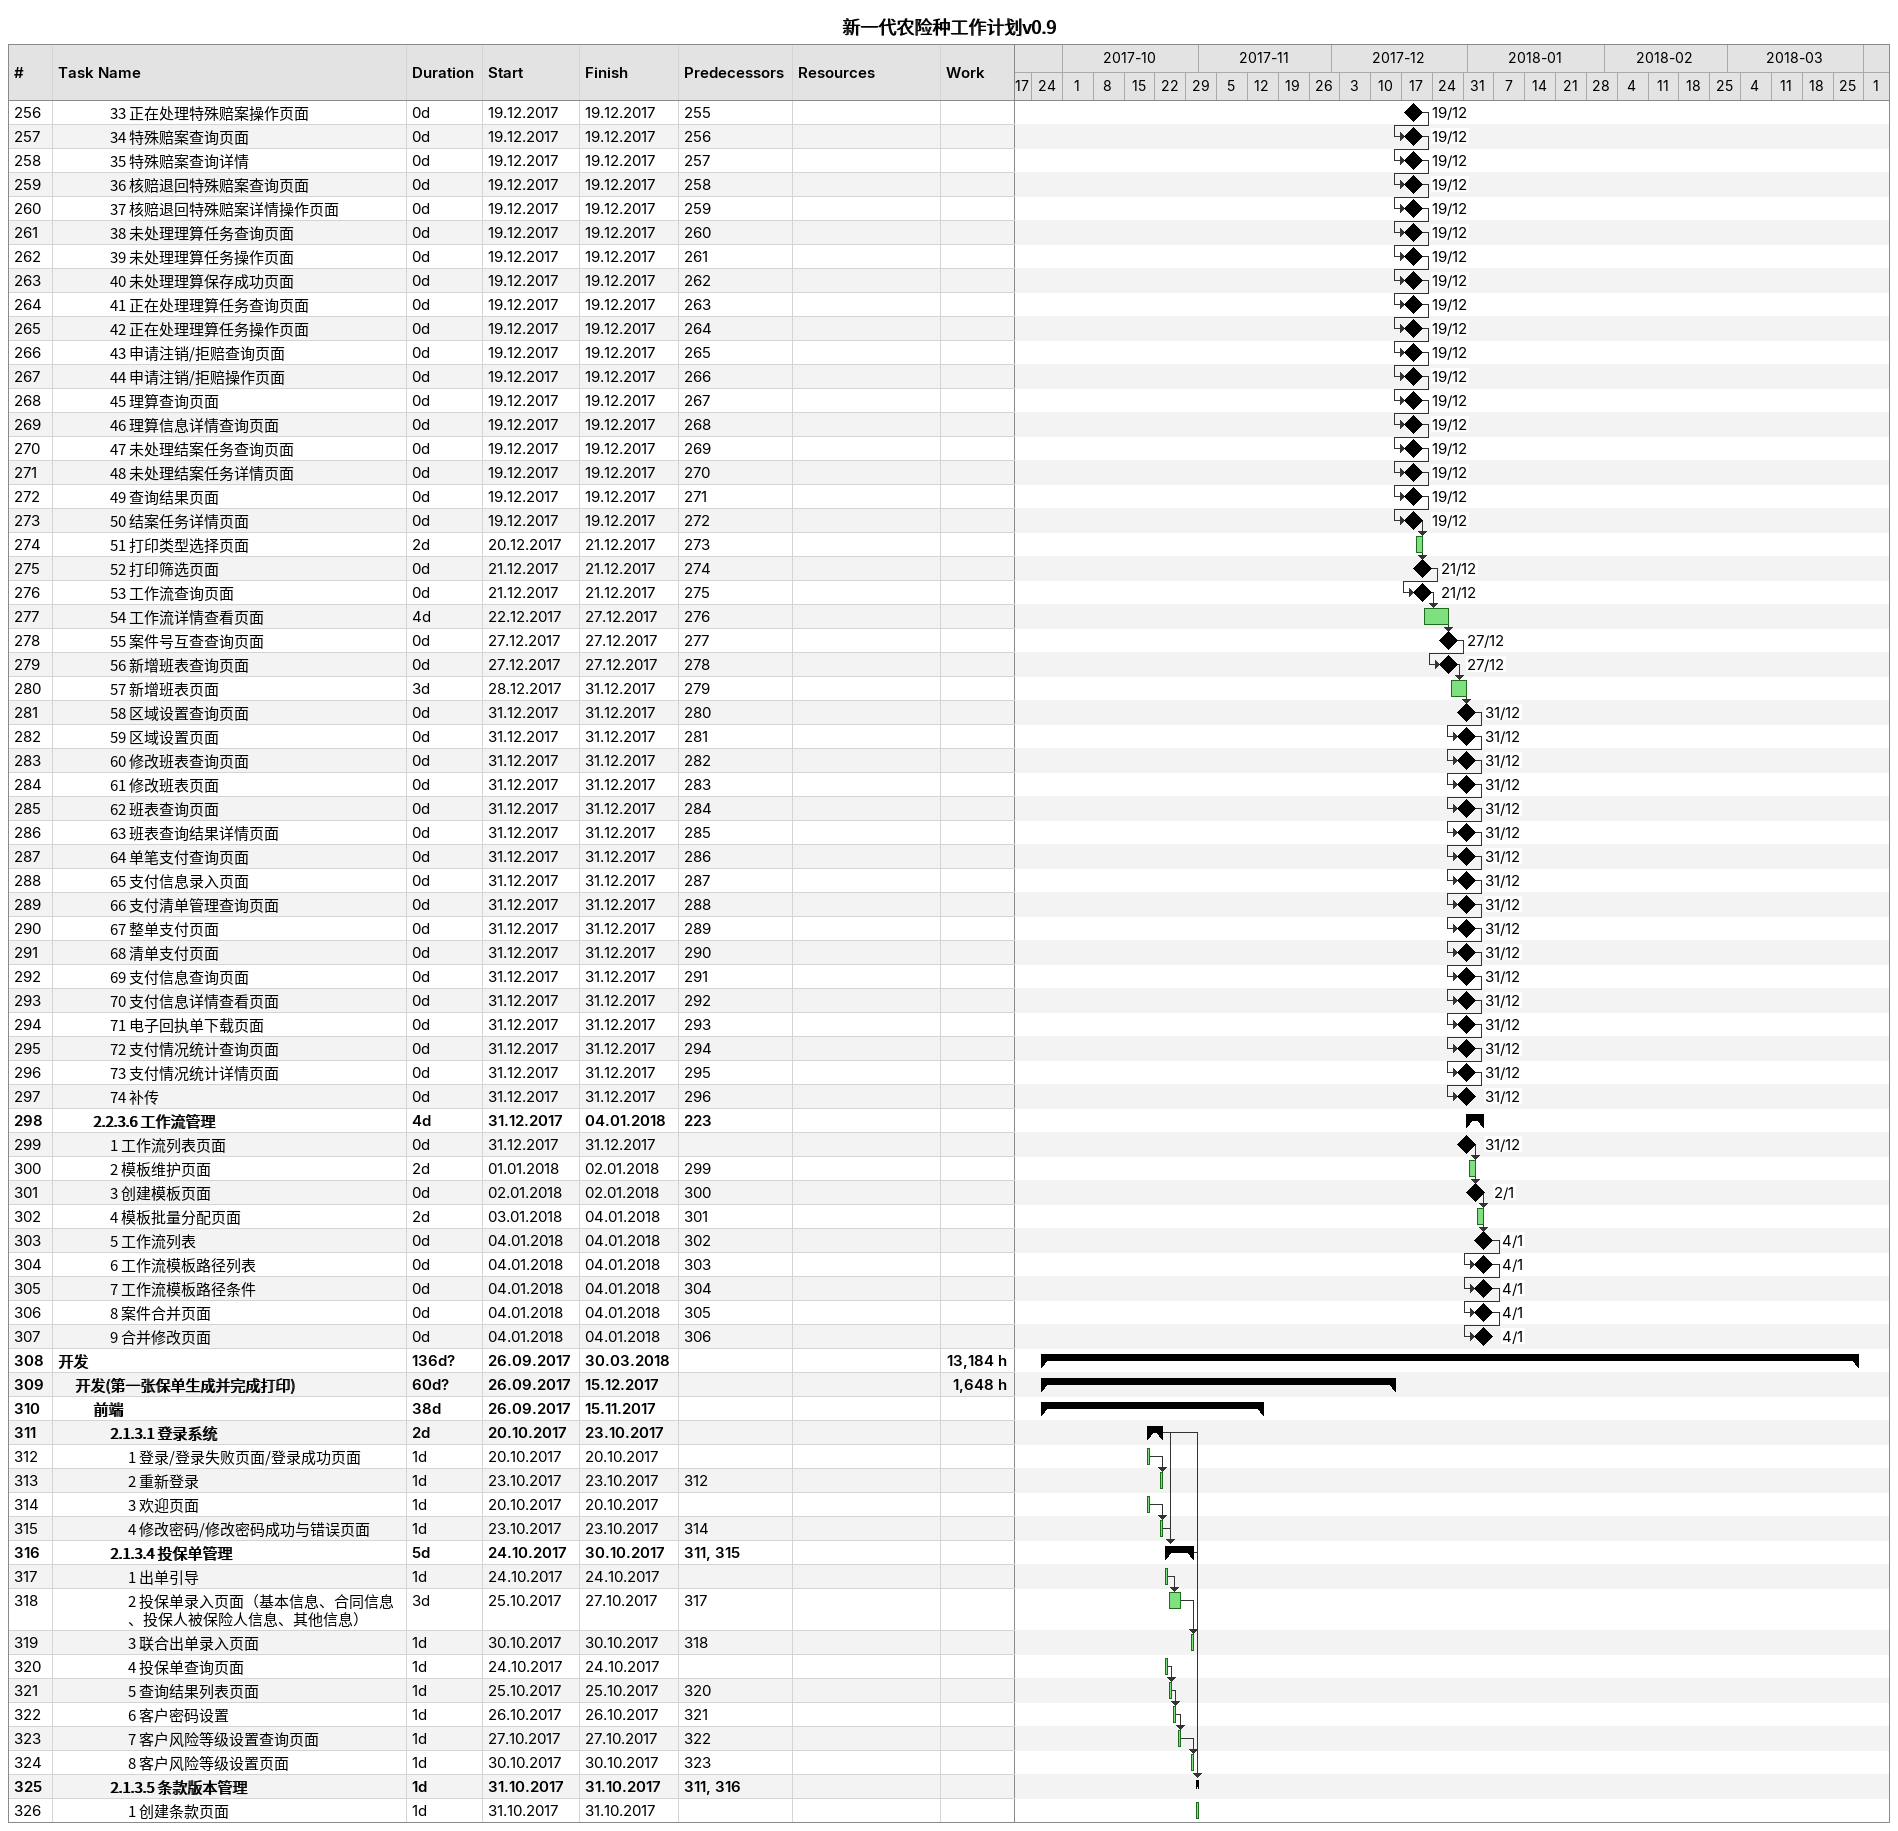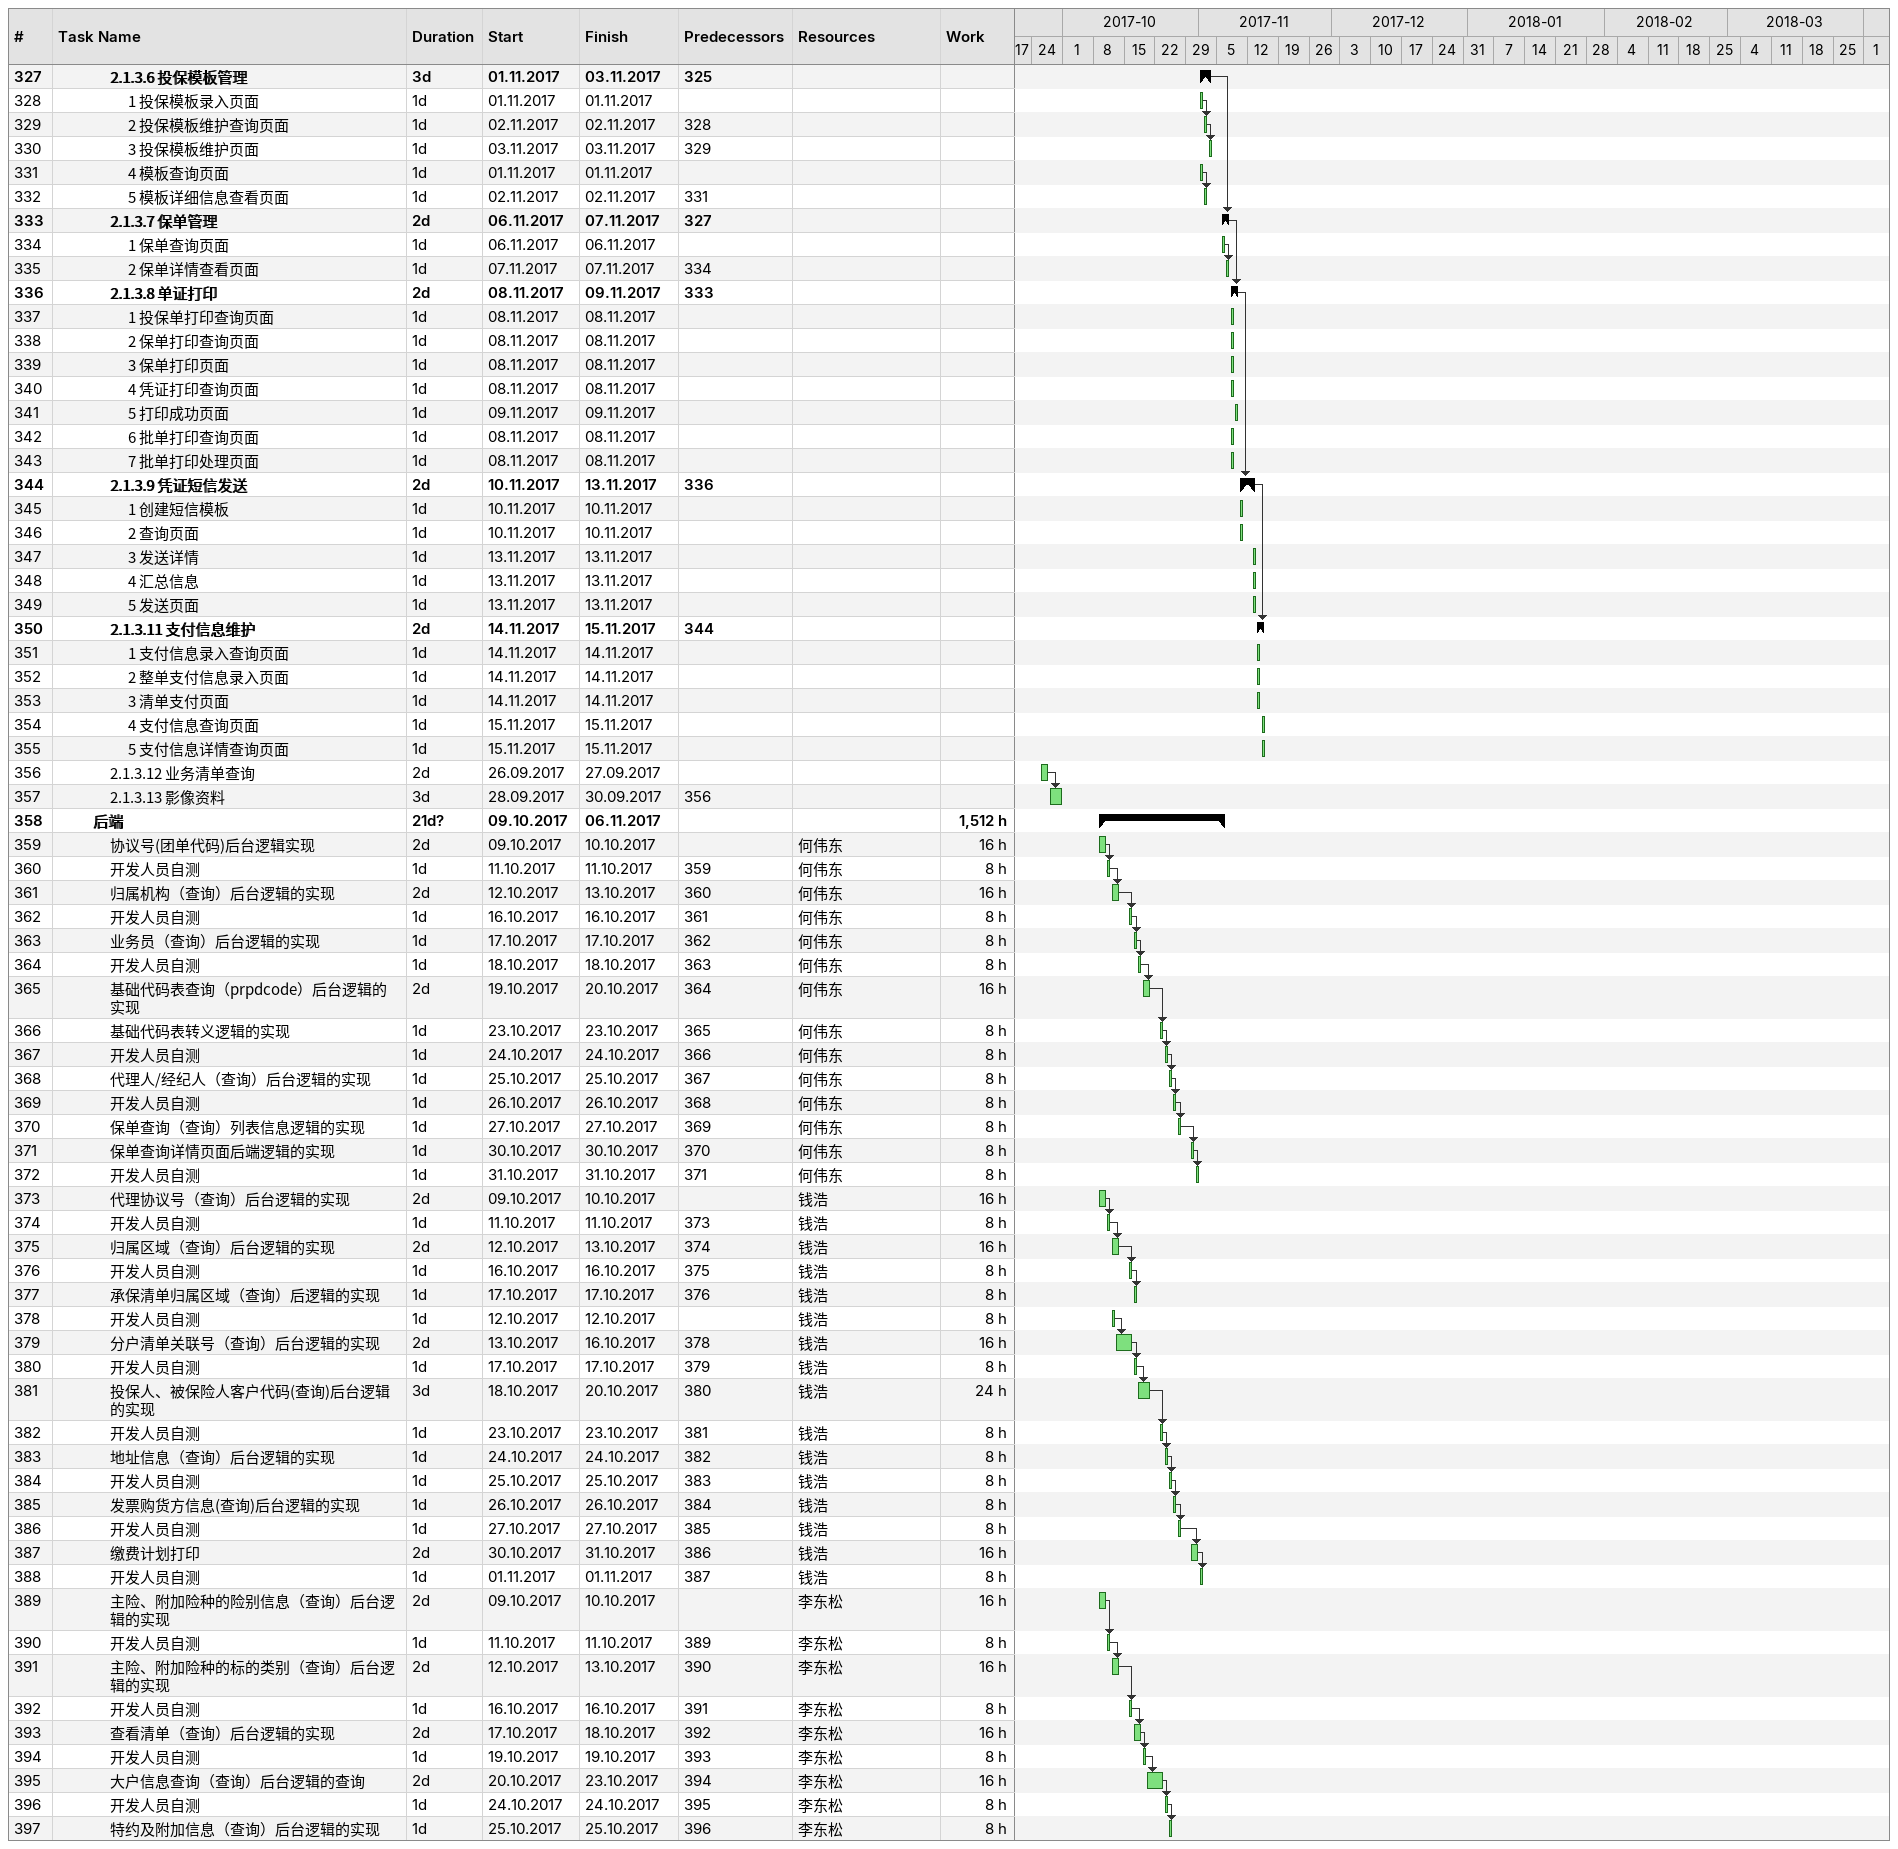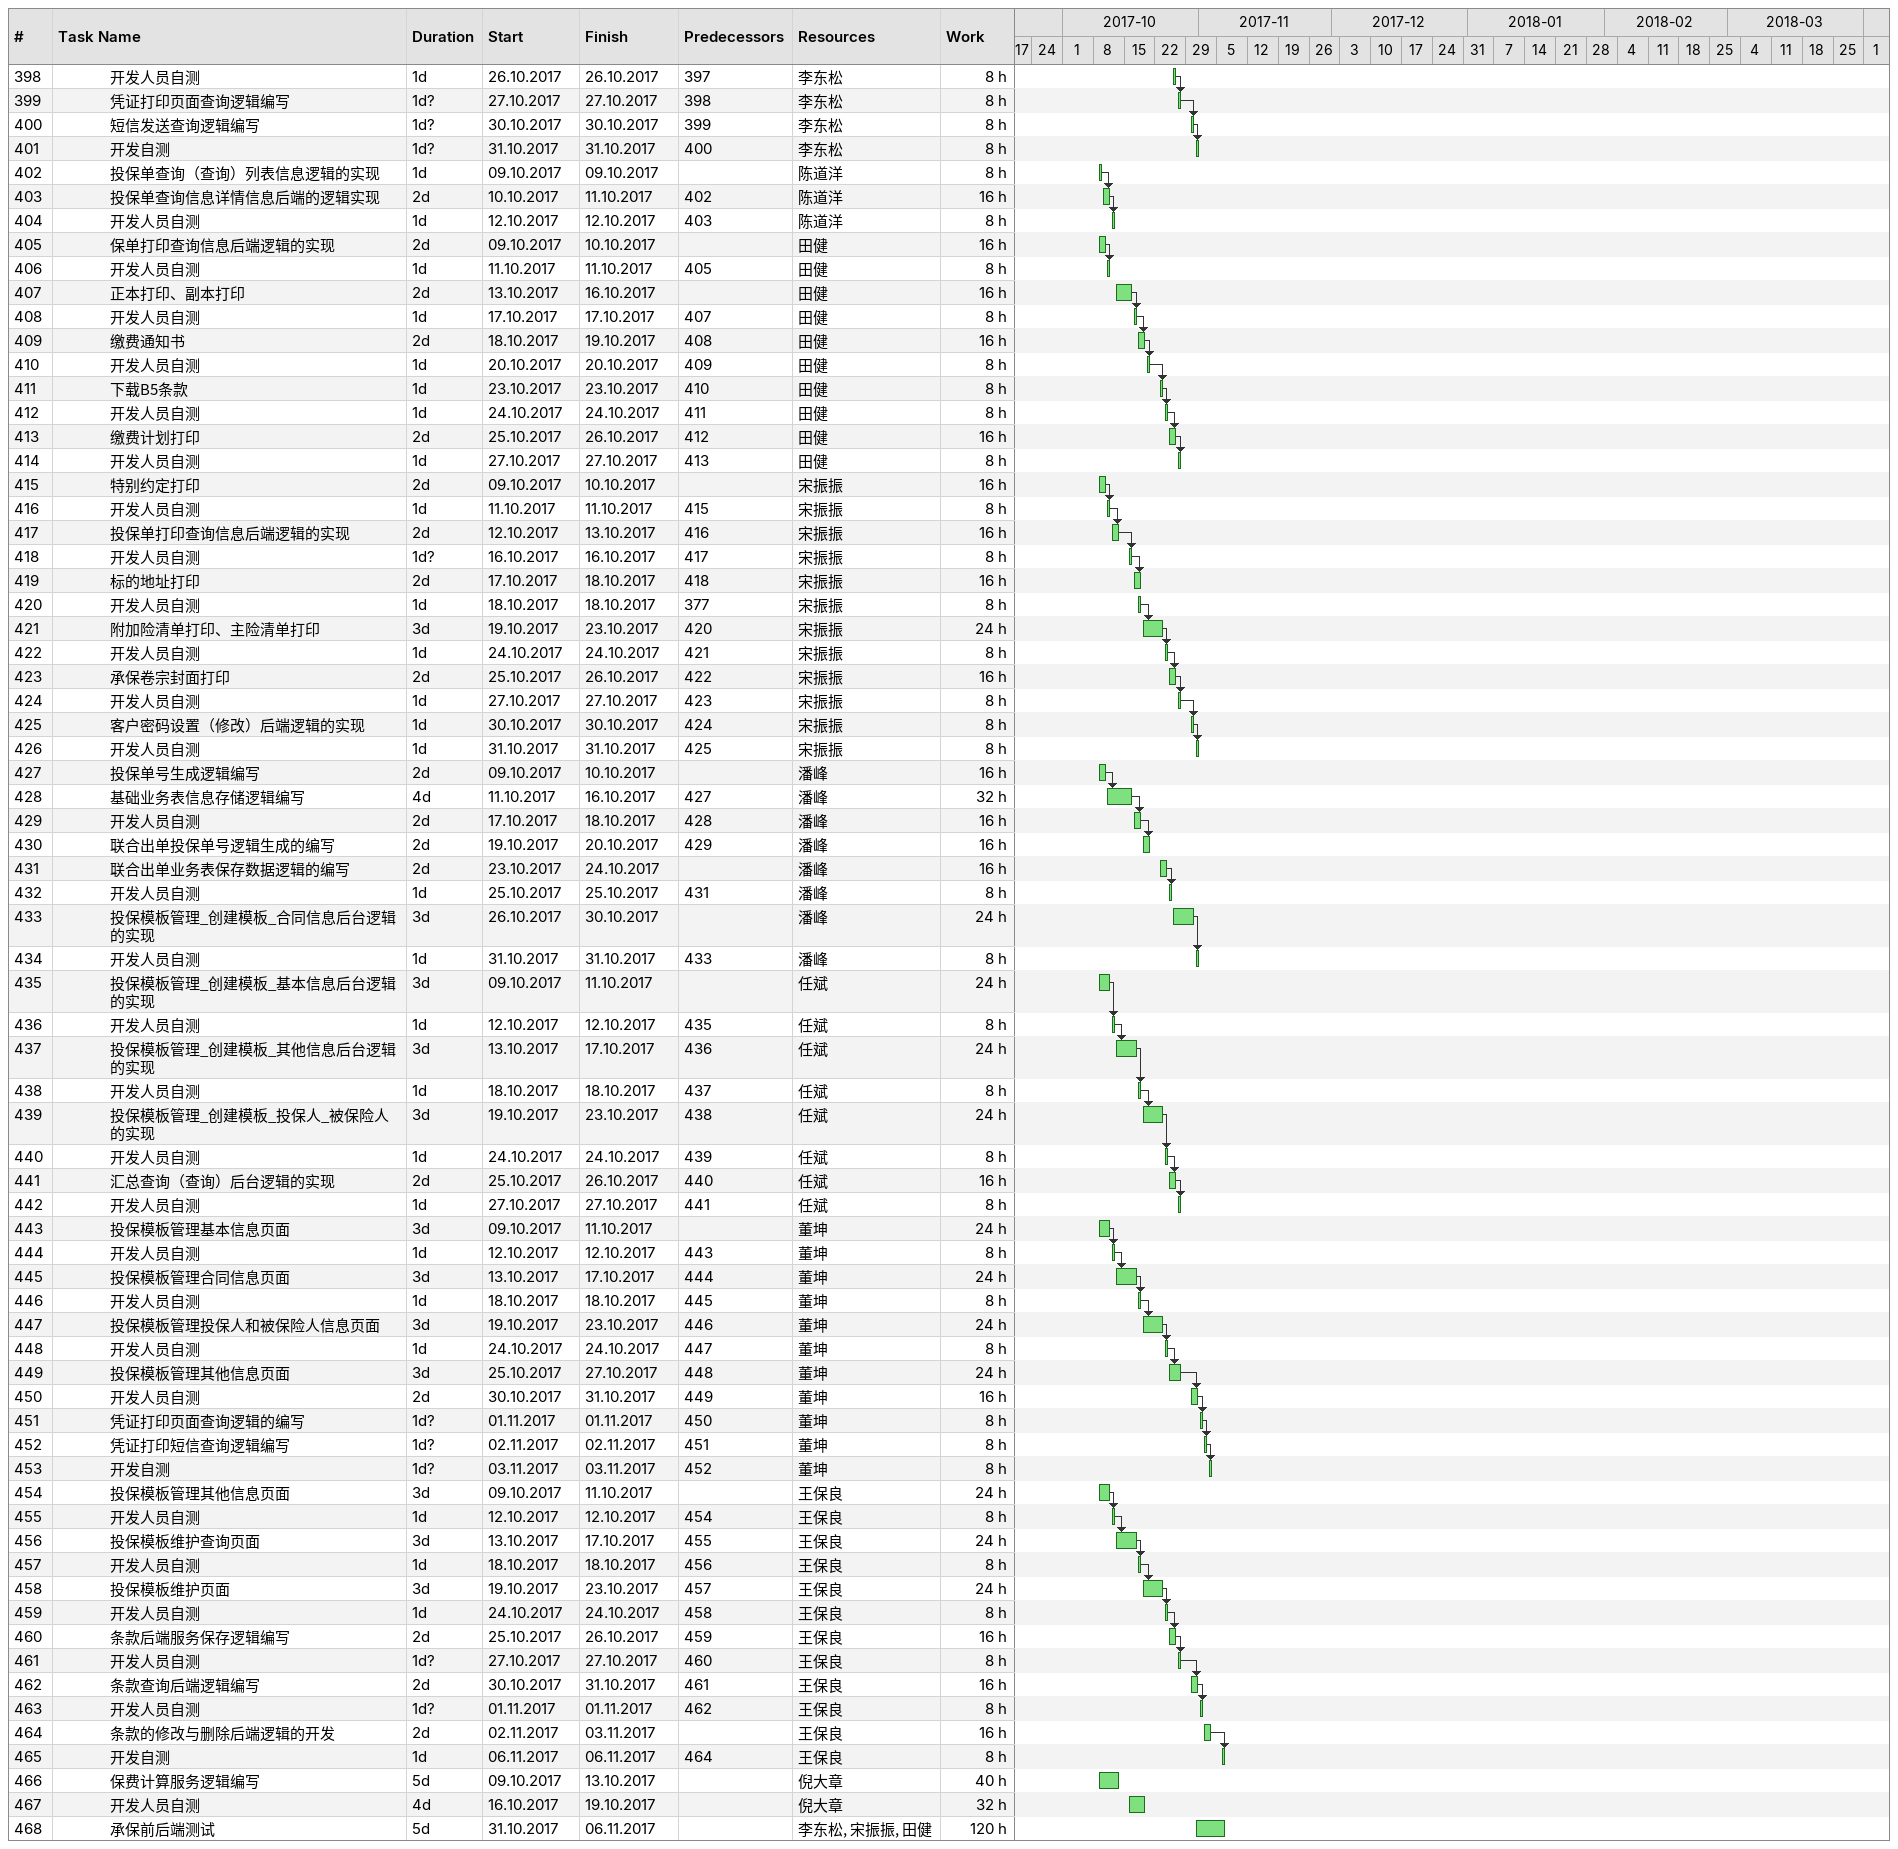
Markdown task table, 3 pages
新一代农险种工作计划v0.9

| ID | Level | Task | Duration | Start | Finish | Predecessors | Resources | Work (h) |
|---|---|---|---|---|---|---|---|---|
| 256 | 4 | 33 正在处理特殊赔案操作页面 | 0d | 2017-12-19 | 2017-12-19 | 255 |  |  |
| 257 | 4 | 34 特殊赔案查询页面 | 0d | 2017-12-19 | 2017-12-19 | 256 |  |  |
| 258 | 4 | 35 特殊赔案查询详情 | 0d | 2017-12-19 | 2017-12-19 | 257 |  |  |
| 259 | 4 | 36 核赔退回特殊赔案查询页面 | 0d | 2017-12-19 | 2017-12-19 | 258 |  |  |
| 260 | 4 | 37 核赔退回特殊赔案详情操作页面 | 0d | 2017-12-19 | 2017-12-19 | 259 |  |  |
| 261 | 4 | 38 未处理理算任务查询页面 | 0d | 2017-12-19 | 2017-12-19 | 260 |  |  |
| 262 | 4 | 39 未处理理算任务操作页面 | 0d | 2017-12-19 | 2017-12-19 | 261 |  |  |
| 263 | 4 | 40 未处理理算保存成功页面 | 0d | 2017-12-19 | 2017-12-19 | 262 |  |  |
| 264 | 4 | 41 正在处理理算任务查询页面 | 0d | 2017-12-19 | 2017-12-19 | 263 |  |  |
| 265 | 4 | 42 正在处理理算任务操作页面 | 0d | 2017-12-19 | 2017-12-19 | 264 |  |  |
| 266 | 4 | 43 申请注销/拒赔查询页面 | 0d | 2017-12-19 | 2017-12-19 | 265 |  |  |
| 267 | 4 | 44 申请注销/拒赔操作页面 | 0d | 2017-12-19 | 2017-12-19 | 266 |  |  |
| 268 | 4 | 45 理算查询页面 | 0d | 2017-12-19 | 2017-12-19 | 267 |  |  |
| 269 | 4 | 46 理算信息详情查询页面 | 0d | 2017-12-19 | 2017-12-19 | 268 |  |  |
| 270 | 4 | 47 未处理结案任务查询页面 | 0d | 2017-12-19 | 2017-12-19 | 269 |  |  |
| 271 | 4 | 48 未处理结案任务详情页面 | 0d | 2017-12-19 | 2017-12-19 | 270 |  |  |
| 272 | 4 | 49 查询结果页面 | 0d | 2017-12-19 | 2017-12-19 | 271 |  |  |
| 273 | 4 | 50 结案任务详情页面 | 0d | 2017-12-19 | 2017-12-19 | 272 |  |  |
| 274 | 4 | 51 打印类型选择页面 | 2d | 2017-12-20 | 2017-12-21 | 273 |  |  |
| 275 | 4 | 52 打印筛选页面 | 0d | 2017-12-21 | 2017-12-21 | 274 |  |  |
| 276 | 4 | 53 工作流查询页面 | 0d | 2017-12-21 | 2017-12-21 | 275 |  |  |
| 277 | 4 | 54 工作流详情查看页面 | 4d | 2017-12-22 | 2017-12-27 | 276 |  |  |
| 278 | 4 | 55 案件号互查查询页面 | 0d | 2017-12-27 | 2017-12-27 | 277 |  |  |
| 279 | 4 | 56 新增班表查询页面 | 0d | 2017-12-27 | 2017-12-27 | 278 |  |  |
| 280 | 4 | 57 新增班表页面 | 3d | 2017-12-28 | 2017-12-31 | 279 |  |  |
| 281 | 4 | 58 区域设置查询页面 | 0d | 2017-12-31 | 2017-12-31 | 280 |  |  |
| 282 | 4 | 59 区域设置页面 | 0d | 2017-12-31 | 2017-12-31 | 281 |  |  |
| 283 | 4 | 60 修改班表查询页面 | 0d | 2017-12-31 | 2017-12-31 | 282 |  |  |
| 284 | 4 | 61 修改班表页面 | 0d | 2017-12-31 | 2017-12-31 | 283 |  |  |
| 285 | 4 | 62 班表查询页面 | 0d | 2017-12-31 | 2017-12-31 | 284 |  |  |
| 286 | 4 | 63 班表查询结果详情页面 | 0d | 2017-12-31 | 2017-12-31 | 285 |  |  |
| 287 | 4 | 64 单笔支付查询页面 | 0d | 2017-12-31 | 2017-12-31 | 286 |  |  |
| 288 | 4 | 65 支付信息录入页面 | 0d | 2017-12-31 | 2017-12-31 | 287 |  |  |
| 289 | 4 | 66 支付清单管理查询页面 | 0d | 2017-12-31 | 2017-12-31 | 288 |  |  |
| 290 | 4 | 67 整单支付页面 | 0d | 2017-12-31 | 2017-12-31 | 289 |  |  |
| 291 | 4 | 68 清单支付页面 | 0d | 2017-12-31 | 2017-12-31 | 290 |  |  |
| 292 | 4 | 69 支付信息查询页面 | 0d | 2017-12-31 | 2017-12-31 | 291 |  |  |
| 293 | 4 | 70 支付信息详情查看页面 | 0d | 2017-12-31 | 2017-12-31 | 292 |  |  |
| 294 | 4 | 71 电子回执单下载页面 | 0d | 2017-12-31 | 2017-12-31 | 293 |  |  |
| 295 | 4 | 72 支付情况统计查询页面 | 0d | 2017-12-31 | 2017-12-31 | 294 |  |  |
| 296 | 4 | 73 支付情况统计详情页面 | 0d | 2017-12-31 | 2017-12-31 | 295 |  |  |
| 297 | 4 | 74 补传 | 0d | 2017-12-31 | 2017-12-31 | 296 |  |  |
| 298 | 3 | **2.2.3.6 工作流管理** | 4d | 2017-12-31 | 2018-01-04 | 223 |  |  |
| 299 | 4 | 1 工作流列表页面 | 0d | 2017-12-31 | 2017-12-31 |  |  |  |
| 300 | 4 | 2 模板维护页面 | 2d | 2018-01-01 | 2018-01-02 | 299 |  |  |
| 301 | 4 | 3 创建模板页面 | 0d | 2018-01-02 | 2018-01-02 | 300 |  |  |
| 302 | 4 | 4 模板批量分配页面 | 2d | 2018-01-03 | 2018-01-04 | 301 |  |  |
| 303 | 4 | 5 工作流列表 | 0d | 2018-01-04 | 2018-01-04 | 302 |  |  |
| 304 | 4 | 6 工作流模板路径列表 | 0d | 2018-01-04 | 2018-01-04 | 303 |  |  |
| 305 | 4 | 7 工作流模板路径条件 | 0d | 2018-01-04 | 2018-01-04 | 304 |  |  |
| 306 | 4 | 8 案件合并页面 | 0d | 2018-01-04 | 2018-01-04 | 305 |  |  |
| 307 | 4 | 9 合并修改页面 | 0d | 2018-01-04 | 2018-01-04 | 306 |  |  |
| 308 | 1 | **开发** | 136d? | 2017-09-26 | 2018-03-30 |  |  | 13184 |
| 309 | 2 | **开发(第一张保单生成并完成打印)** | 60d? | 2017-09-26 | 2017-12-15 |  |  | 1648 |
| 310 | 3 | **前端** | 38d | 2017-09-26 | 2017-11-15 |  |  |  |
| 311 | 4 | **2.1.3.1 登录系统** | 2d | 2017-10-20 | 2017-10-23 |  |  |  |
| 312 | 5 | 1 登录/登录失败页面/登录成功页面 | 1d | 2017-10-20 | 2017-10-20 |  |  |  |
| 313 | 5 | 2 重新登录 | 1d | 2017-10-23 | 2017-10-23 | 312 |  |  |
| 314 | 5 | 3 欢迎页面 | 1d | 2017-10-20 | 2017-10-20 |  |  |  |
| 315 | 5 | 4 修改密码/修改密码成功与错误页面 | 1d | 2017-10-23 | 2017-10-23 | 314 |  |  |
| 316 | 4 | **2.1.3.4 投保单管理** | 5d | 2017-10-24 | 2017-10-30 | 311, 315 |  |  |
| 317 | 5 | 1 出单引导 | 1d | 2017-10-24 | 2017-10-24 |  |  |  |
| 318 | 5 | 2 投保单录入页面（基本信息、合同信息、投保人被保险人信息、其他信息） | 3d | 2017-10-25 | 2017-10-27 | 317 |  |  |
| 319 | 5 | 3 联合出单录入页面 | 1d | 2017-10-30 | 2017-10-30 | 318 |  |  |
| 320 | 5 | 4 投保单查询页面 | 1d | 2017-10-24 | 2017-10-24 |  |  |  |
| 321 | 5 | 5 查询结果列表页面 | 1d | 2017-10-25 | 2017-10-25 | 320 |  |  |
| 322 | 5 | 6 客户密码设置 | 1d | 2017-10-26 | 2017-10-26 | 321 |  |  |
| 323 | 5 | 7 客户风险等级设置查询页面 | 1d | 2017-10-27 | 2017-10-27 | 322 |  |  |
| 324 | 5 | 8 客户风险等级设置页面 | 1d | 2017-10-30 | 2017-10-30 | 323 |  |  |
| 325 | 4 | **2.1.3.5 条款版本管理** | 1d | 2017-10-31 | 2017-10-31 | 311, 316 |  |  |
| 326 | 5 | 1 创建条款页面 | 1d | 2017-10-31 | 2017-10-31 |  |  |  |
| 327 | 4 | **2.1.3.6 投保模板管理** | 3d | 2017-11-01 | 2017-11-03 | 325 |  |  |
| 328 | 5 | 1 投保模板录入页面 | 1d | 2017-11-01 | 2017-11-01 |  |  |  |
| 329 | 5 | 2 投保模板维护查询页面 | 1d | 2017-11-02 | 2017-11-02 | 328 |  |  |
| 330 | 5 | 3 投保模板维护页面 | 1d | 2017-11-03 | 2017-11-03 | 329 |  |  |
| 331 | 5 | 4 模板查询页面 | 1d | 2017-11-01 | 2017-11-01 |  |  |  |
| 332 | 5 | 5 模板详细信息查看页面 | 1d | 2017-11-02 | 2017-11-02 | 331 |  |  |
| 333 | 4 | **2.1.3.7 保单管理** | 2d | 2017-11-06 | 2017-11-07 | 327 |  |  |
| 334 | 5 | 1 保单查询页面 | 1d | 2017-11-06 | 2017-11-06 |  |  |  |
| 335 | 5 | 2 保单详情查看页面 | 1d | 2017-11-07 | 2017-11-07 | 334 |  |  |
| 336 | 4 | **2.1.3.8 单证打印** | 2d | 2017-11-08 | 2017-11-09 | 333 |  |  |
| 337 | 5 | 1 投保单打印查询页面 | 1d | 2017-11-08 | 2017-11-08 |  |  |  |
| 338 | 5 | 2 保单打印查询页面 | 1d | 2017-11-08 | 2017-11-08 |  |  |  |
| 339 | 5 | 3 保单打印页面 | 1d | 2017-11-08 | 2017-11-08 |  |  |  |
| 340 | 5 | 4 凭证打印查询页面 | 1d | 2017-11-08 | 2017-11-08 |  |  |  |
| 341 | 5 | 5 打印成功页面 | 1d | 2017-11-09 | 2017-11-09 |  |  |  |
| 342 | 5 | 6 批单打印查询页面 | 1d | 2017-11-08 | 2017-11-08 |  |  |  |
| 343 | 5 | 7 批单打印处理页面 | 1d | 2017-11-08 | 2017-11-08 |  |  |  |
| 344 | 4 | **2.1.3.9 凭证短信发送** | 2d | 2017-11-10 | 2017-11-13 | 336 |  |  |
| 345 | 5 | 1 创建短信模板 | 1d | 2017-11-10 | 2017-11-10 |  |  |  |
| 346 | 5 | 2 查询页面 | 1d | 2017-11-10 | 2017-11-10 |  |  |  |
| 347 | 5 | 3 发送详情 | 1d | 2017-11-13 | 2017-11-13 |  |  |  |
| 348 | 5 | 4 汇总信息 | 1d | 2017-11-13 | 2017-11-13 |  |  |  |
| 349 | 5 | 5 发送页面 | 1d | 2017-11-13 | 2017-11-13 |  |  |  |
| 350 | 4 | **2.1.3.11 支付信息维护** | 2d | 2017-11-14 | 2017-11-15 | 344 |  |  |
| 351 | 5 | 1 支付信息录入查询页面 | 1d | 2017-11-14 | 2017-11-14 |  |  |  |
| 352 | 5 | 2 整单支付信息录入页面 | 1d | 2017-11-14 | 2017-11-14 |  |  |  |
| 353 | 5 | 3 清单支付页面 | 1d | 2017-11-14 | 2017-11-14 |  |  |  |
| 354 | 5 | 4 支付信息查询页面 | 1d | 2017-11-15 | 2017-11-15 |  |  |  |
| 355 | 5 | 5 支付信息详情查询页面 | 1d | 2017-11-15 | 2017-11-15 |  |  |  |
| 356 | 4 | 2.1.3.12 业务清单查询 | 2d | 2017-09-26 | 2017-09-27 |  |  |  |
| 357 | 4 | 2.1.3.13 影像资料 | 3d | 2017-09-28 | 2017-09-30 | 356 |  |  |
| 358 | 3 | **后端** | 21d? | 2017-10-09 | 2017-11-06 |  |  | 1512 |
| 359 | 4 | 协议号(团单代码)后台逻辑实现 | 2d | 2017-10-09 | 2017-10-10 |  | 何伟东 | 16 |
| 360 | 4 | 开发人员自测 | 1d | 2017-10-11 | 2017-10-11 | 359 | 何伟东 | 8 |
| 361 | 4 | 归属机构（查询）后台逻辑的实现 | 2d | 2017-10-12 | 2017-10-13 | 360 | 何伟东 | 16 |
| 362 | 4 | 开发人员自测 | 1d | 2017-10-16 | 2017-10-16 | 361 | 何伟东 | 8 |
| 363 | 4 | 业务员（查询）后台逻辑的实现 | 1d | 2017-10-17 | 2017-10-17 | 362 | 何伟东 | 8 |
| 364 | 4 | 开发人员自测 | 1d | 2017-10-18 | 2017-10-18 | 363 | 何伟东 | 8 |
| 365 | 4 | 基础代码表查询（prpdcode）后台逻辑的实现 | 2d | 2017-10-19 | 2017-10-20 | 364 | 何伟东 | 16 |
| 366 | 4 | 基础代码表转义逻辑的实现 | 1d | 2017-10-23 | 2017-10-23 | 365 | 何伟东 | 8 |
| 367 | 4 | 开发人员自测 | 1d | 2017-10-24 | 2017-10-24 | 366 | 何伟东 | 8 |
| 368 | 4 | 代理人/经纪人（查询）后台逻辑的实现 | 1d | 2017-10-25 | 2017-10-25 | 367 | 何伟东 | 8 |
| 369 | 4 | 开发人员自测 | 1d | 2017-10-26 | 2017-10-26 | 368 | 何伟东 | 8 |
| 370 | 4 | 保单查询（查询）列表信息逻辑的实现 | 1d | 2017-10-27 | 2017-10-27 | 369 | 何伟东 | 8 |
| 371 | 4 | 保单查询详情页面后端逻辑的实现 | 1d | 2017-10-30 | 2017-10-30 | 370 | 何伟东 | 8 |
| 372 | 4 | 开发人员自测 | 1d | 2017-10-31 | 2017-10-31 | 371 | 何伟东 | 8 |
| 373 | 4 | 代理协议号（查询）后台逻辑的实现 | 2d | 2017-10-09 | 2017-10-10 |  | 钱浩 | 16 |
| 374 | 4 | 开发人员自测 | 1d | 2017-10-11 | 2017-10-11 | 373 | 钱浩 | 8 |
| 375 | 4 | 归属区域（查询）后台逻辑的实现 | 2d | 2017-10-12 | 2017-10-13 | 374 | 钱浩 | 16 |
| 376 | 4 | 开发人员自测 | 1d | 2017-10-16 | 2017-10-16 | 375 | 钱浩 | 8 |
| 377 | 4 | 承保清单归属区域（查询）后逻辑的实现 | 1d | 2017-10-17 | 2017-10-17 | 376 | 钱浩 | 8 |
| 378 | 4 | 开发人员自测 | 1d | 2017-10-12 | 2017-10-12 |  | 钱浩 | 8 |
| 379 | 4 | 分户清单关联号（查询）后台逻辑的实现 | 2d | 2017-10-13 | 2017-10-16 | 378 | 钱浩 | 16 |
| 380 | 4 | 开发人员自测 | 1d | 2017-10-17 | 2017-10-17 | 379 | 钱浩 | 8 |
| 381 | 4 | 投保人、被保险人客户代码(查询)后台逻辑的实现 | 3d | 2017-10-18 | 2017-10-20 | 380 | 钱浩 | 24 |
| 382 | 4 | 开发人员自测 | 1d | 2017-10-23 | 2017-10-23 | 381 | 钱浩 | 8 |
| 383 | 4 | 地址信息（查询）后台逻辑的实现 | 1d | 2017-10-24 | 2017-10-24 | 382 | 钱浩 | 8 |
| 384 | 4 | 开发人员自测 | 1d | 2017-10-25 | 2017-10-25 | 383 | 钱浩 | 8 |
| 385 | 4 | 发票购货方信息(查询)后台逻辑的实现 | 1d | 2017-10-26 | 2017-10-26 | 384 | 钱浩 | 8 |
| 386 | 4 | 开发人员自测 | 1d | 2017-10-27 | 2017-10-27 | 385 | 钱浩 | 8 |
| 387 | 4 | 缴费计划打印 | 2d | 2017-10-30 | 2017-10-31 | 386 | 钱浩 | 16 |
| 388 | 4 | 开发人员自测 | 1d | 2017-11-01 | 2017-11-01 | 387 | 钱浩 | 8 |
| 389 | 4 | 主险、附加险种的险别信息（查询）后台逻辑的实现 | 2d | 2017-10-09 | 2017-10-10 |  | 李东松 | 16 |
| 390 | 4 | 开发人员自测 | 1d | 2017-10-11 | 2017-10-11 | 389 | 李东松 | 8 |
| 391 | 4 | 主险、附加险种的标的类别（查询）后台逻辑的实现 | 2d | 2017-10-12 | 2017-10-13 | 390 | 李东松 | 16 |
| 392 | 4 | 开发人员自测 | 1d | 2017-10-16 | 2017-10-16 | 391 | 李东松 | 8 |
| 393 | 4 | 查看清单（查询）后台逻辑的实现 | 2d | 2017-10-17 | 2017-10-18 | 392 | 李东松 | 16 |
| 394 | 4 | 开发人员自测 | 1d | 2017-10-19 | 2017-10-19 | 393 | 李东松 | 8 |
| 395 | 4 | 大户信息查询（查询）后台逻辑的查询 | 2d | 2017-10-20 | 2017-10-23 | 394 | 李东松 | 16 |
| 396 | 4 | 开发人员自测 | 1d | 2017-10-24 | 2017-10-24 | 395 | 李东松 | 8 |
| 397 | 4 | 特约及附加信息（查询）后台逻辑的实现 | 1d | 2017-10-25 | 2017-10-25 | 396 | 李东松 | 8 |
| 398 | 4 | 开发人员自测 | 1d | 2017-10-26 | 2017-10-26 | 397 | 李东松 | 8 |
| 399 | 4 | 凭证打印页面查询逻辑编写 | 1d? | 2017-10-27 | 2017-10-27 | 398 | 李东松 | 8 |
| 400 | 4 | 短信发送查询逻辑编写 | 1d? | 2017-10-30 | 2017-10-30 | 399 | 李东松 | 8 |
| 401 | 4 | 开发自测 | 1d? | 2017-10-31 | 2017-10-31 | 400 | 李东松 | 8 |
| 402 | 4 | 投保单查询（查询）列表信息逻辑的实现 | 1d | 2017-10-09 | 2017-10-09 |  | 陈道洋 | 8 |
| 403 | 4 | 投保单查询信息详情信息后端的逻辑实现 | 2d | 2017-10-10 | 2017-10-11 | 402 | 陈道洋 | 16 |
| 404 | 4 | 开发人员自测 | 1d | 2017-10-12 | 2017-10-12 | 403 | 陈道洋 | 8 |
| 405 | 4 | 保单打印查询信息后端逻辑的实现 | 2d | 2017-10-09 | 2017-10-10 |  | 田健 | 16 |
| 406 | 4 | 开发人员自测 | 1d | 2017-10-11 | 2017-10-11 | 405 | 田健 | 8 |
| 407 | 4 | 正本打印、副本打印 | 2d | 2017-10-13 | 2017-10-16 |  | 田健 | 16 |
| 408 | 4 | 开发人员自测 | 1d | 2017-10-17 | 2017-10-17 | 407 | 田健 | 8 |
| 409 | 4 | 缴费通知书 | 2d | 2017-10-18 | 2017-10-19 | 408 | 田健 | 16 |
| 410 | 4 | 开发人员自测 | 1d | 2017-10-20 | 2017-10-20 | 409 | 田健 | 8 |
| 411 | 4 | 下载B5条款 | 1d | 2017-10-23 | 2017-10-23 | 410 | 田健 | 8 |
| 412 | 4 | 开发人员自测 | 1d | 2017-10-24 | 2017-10-24 | 411 | 田健 | 8 |
| 413 | 4 | 缴费计划打印 | 2d | 2017-10-25 | 2017-10-26 | 412 | 田健 | 16 |
| 414 | 4 | 开发人员自测 | 1d | 2017-10-27 | 2017-10-27 | 413 | 田健 | 8 |
| 415 | 4 | 特别约定打印 | 2d | 2017-10-09 | 2017-10-10 |  | 宋振振 | 16 |
| 416 | 4 | 开发人员自测 | 1d | 2017-10-11 | 2017-10-11 | 415 | 宋振振 | 8 |
| 417 | 4 | 投保单打印查询信息后端逻辑的实现 | 2d | 2017-10-12 | 2017-10-13 | 416 | 宋振振 | 16 |
| 418 | 4 | 开发人员自测 | 1d? | 2017-10-16 | 2017-10-16 | 417 | 宋振振 | 8 |
| 419 | 4 | 标的地址打印 | 2d | 2017-10-17 | 2017-10-18 | 418 | 宋振振 | 16 |
| 420 | 4 | 开发人员自测 | 1d | 2017-10-18 | 2017-10-18 | 377 | 宋振振 | 8 |
| 421 | 4 | 附加险清单打印、主险清单打印 | 3d | 2017-10-19 | 2017-10-23 | 420 | 宋振振 | 24 |
| 422 | 4 | 开发人员自测 | 1d | 2017-10-24 | 2017-10-24 | 421 | 宋振振 | 8 |
| 423 | 4 | 承保卷宗封面打印 | 2d | 2017-10-25 | 2017-10-26 | 422 | 宋振振 | 16 |
| 424 | 4 | 开发人员自测 | 1d | 2017-10-27 | 2017-10-27 | 423 | 宋振振 | 8 |
| 425 | 4 | 客户密码设置（修改）后端逻辑的实现 | 1d | 2017-10-30 | 2017-10-30 | 424 | 宋振振 | 8 |
| 426 | 4 | 开发人员自测 | 1d | 2017-10-31 | 2017-10-31 | 425 | 宋振振 | 8 |
| 427 | 4 | 投保单号生成逻辑编写 | 2d | 2017-10-09 | 2017-10-10 |  | 潘峰 | 16 |
| 428 | 4 | 基础业务表信息存储逻辑编写 | 4d | 2017-10-11 | 2017-10-16 | 427 | 潘峰 | 32 |
| 429 | 4 | 开发人员自测 | 2d | 2017-10-17 | 2017-10-18 | 428 | 潘峰 | 16 |
| 430 | 4 | 联合出单投保单号逻辑生成的编写 | 2d | 2017-10-19 | 2017-10-20 | 429 | 潘峰 | 16 |
| 431 | 4 | 联合出单业务表保存数据逻辑的编写 | 2d | 2017-10-23 | 2017-10-24 |  | 潘峰 | 16 |
| 432 | 4 | 开发人员自测 | 1d | 2017-10-25 | 2017-10-25 | 431 | 潘峰 | 8 |
| 433 | 4 | 投保模板管理_创建模板_合同信息后台逻辑的实现 | 3d | 2017-10-26 | 2017-10-30 |  | 潘峰 | 24 |
| 434 | 4 | 开发人员自测 | 1d | 2017-10-31 | 2017-10-31 | 433 | 潘峰 | 8 |
| 435 | 4 | 投保模板管理_创建模板_基本信息后台逻辑的实现 | 3d | 2017-10-09 | 2017-10-11 |  | 任斌 | 24 |
| 436 | 4 | 开发人员自测 | 1d | 2017-10-12 | 2017-10-12 | 435 | 任斌 | 8 |
| 437 | 4 | 投保模板管理_创建模板_其他信息后台逻辑的实现 | 3d | 2017-10-13 | 2017-10-17 | 436 | 任斌 | 24 |
| 438 | 4 | 开发人员自测 | 1d | 2017-10-18 | 2017-10-18 | 437 | 任斌 | 8 |
| 439 | 4 | 投保模板管理_创建模板_投保人_被保险人的实现 | 3d | 2017-10-19 | 2017-10-23 | 438 | 任斌 | 24 |
| 440 | 4 | 开发人员自测 | 1d | 2017-10-24 | 2017-10-24 | 439 | 任斌 | 8 |
| 441 | 4 | 汇总查询（查询）后台逻辑的实现 | 2d | 2017-10-25 | 2017-10-26 | 440 | 任斌 | 16 |
| 442 | 4 | 开发人员自测 | 1d | 2017-10-27 | 2017-10-27 | 441 | 任斌 | 8 |
| 443 | 4 | 投保模板管理基本信息页面 | 3d | 2017-10-09 | 2017-10-11 |  | 董坤 | 24 |
| 444 | 4 | 开发人员自测 | 1d | 2017-10-12 | 2017-10-12 | 443 | 董坤 | 8 |
| 445 | 4 | 投保模板管理合同信息页面 | 3d | 2017-10-13 | 2017-10-17 | 444 | 董坤 | 24 |
| 446 | 4 | 开发人员自测 | 1d | 2017-10-18 | 2017-10-18 | 445 | 董坤 | 8 |
| 447 | 4 | 投保模板管理投保人和被保险人信息页面 | 3d | 2017-10-19 | 2017-10-23 | 446 | 董坤 | 24 |
| 448 | 4 | 开发人员自测 | 1d | 2017-10-24 | 2017-10-24 | 447 | 董坤 | 8 |
| 449 | 4 | 投保模板管理其他信息页面 | 3d | 2017-10-25 | 2017-10-27 | 448 | 董坤 | 24 |
| 450 | 4 | 开发人员自测 | 2d | 2017-10-30 | 2017-10-31 | 449 | 董坤 | 16 |
| 451 | 4 | 凭证打印页面查询逻辑的编写 | 1d? | 2017-11-01 | 2017-11-01 | 450 | 董坤 | 8 |
| 452 | 4 | 凭证打印短信查询逻辑编写 | 1d? | 2017-11-02 | 2017-11-02 | 451 | 董坤 | 8 |
| 453 | 4 | 开发自测 | 1d? | 2017-11-03 | 2017-11-03 | 452 | 董坤 | 8 |
| 454 | 4 | 投保模板管理其他信息页面 | 3d | 2017-10-09 | 2017-10-11 |  | 王保良 | 24 |
| 455 | 4 | 开发人员自测 | 1d | 2017-10-12 | 2017-10-12 | 454 | 王保良 | 8 |
| 456 | 4 | 投保模板维护查询页面 | 3d | 2017-10-13 | 2017-10-17 | 455 | 王保良 | 24 |
| 457 | 4 | 开发人员自测 | 1d | 2017-10-18 | 2017-10-18 | 456 | 王保良 | 8 |
| 458 | 4 | 投保模板维护页面 | 3d | 2017-10-19 | 2017-10-23 | 457 | 王保良 | 24 |
| 459 | 4 | 开发人员自测 | 1d | 2017-10-24 | 2017-10-24 | 458 | 王保良 | 8 |
| 460 | 4 | 条款后端服务保存逻辑编写 | 2d | 2017-10-25 | 2017-10-26 | 459 | 王保良 | 16 |
| 461 | 4 | 开发人员自测 | 1d? | 2017-10-27 | 2017-10-27 | 460 | 王保良 | 8 |
| 462 | 4 | 条款查询后端逻辑编写 | 2d | 2017-10-30 | 2017-10-31 | 461 | 王保良 | 16 |
| 463 | 4 | 开发人员自测 | 1d? | 2017-11-01 | 2017-11-01 | 462 | 王保良 | 8 |
| 464 | 4 | 条款的修改与删除后端逻辑的开发 | 2d | 2017-11-02 | 2017-11-03 |  | 王保良 | 16 |
| 465 | 4 | 开发自测 | 1d | 2017-11-06 | 2017-11-06 | 464 | 王保良 | 8 |
| 466 | 4 | 保费计算服务逻辑编写 | 5d | 2017-10-09 | 2017-10-13 |  | 倪大章 | 40 |
| 467 | 4 | 开发人员自测 | 4d | 2017-10-16 | 2017-10-19 |  | 倪大章 | 32 |
| 468 | 4 | 承保前后端测试 | 5d | 2017-10-31 | 2017-11-06 |  | 李东松, 宋振振, 田健 | 120 |
